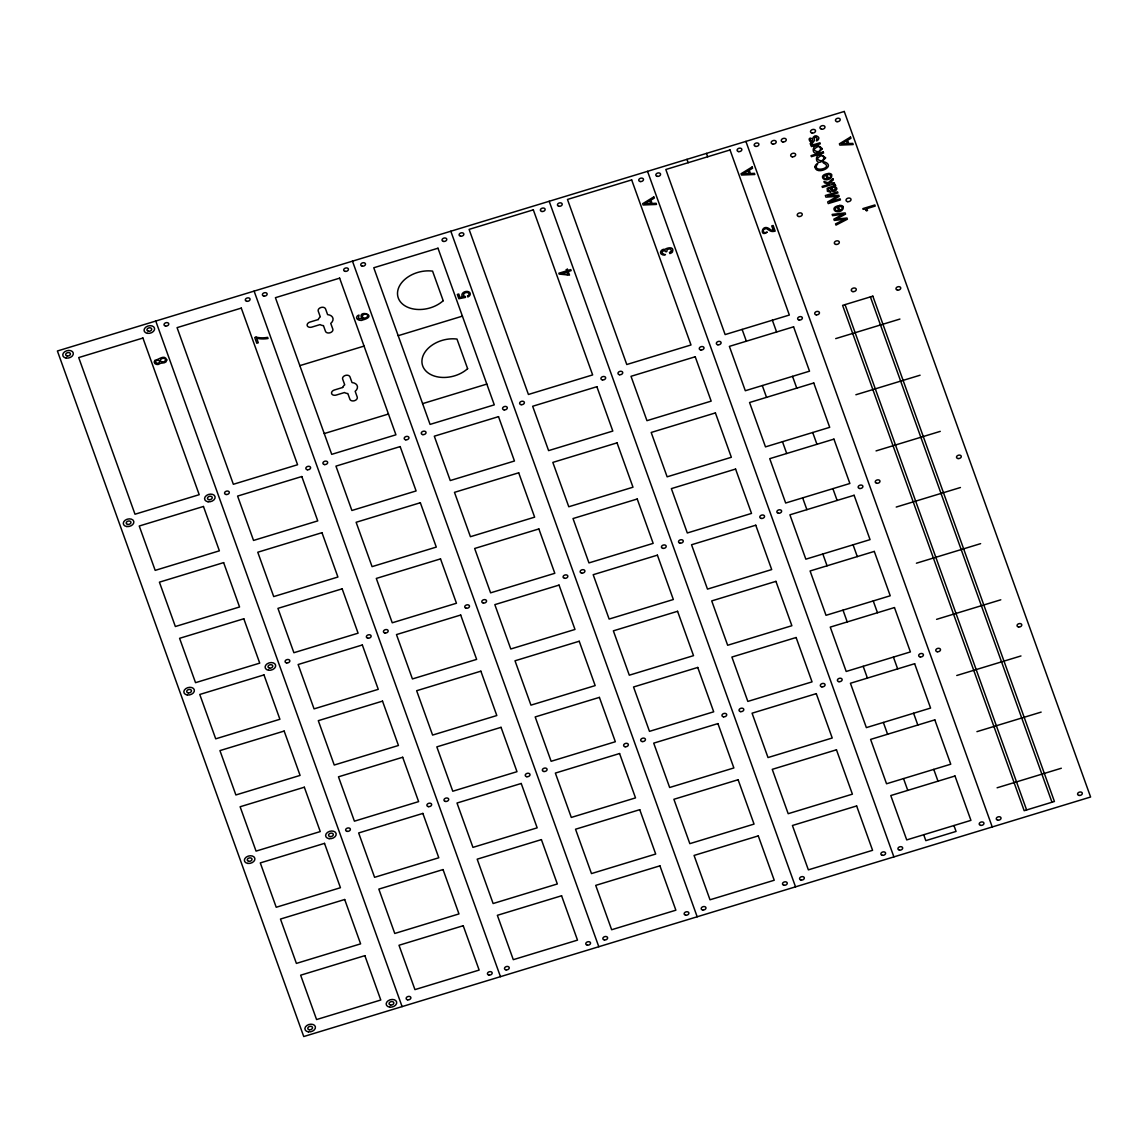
<?xml version="1.0" encoding="UTF-8"?>
<svg xmlns="http://www.w3.org/2000/svg" width="1148" height="1148" viewBox="0 0 1148 1148"><rect width="100%" height="100%" fill="white"/><g stroke="black" fill="none" stroke-linecap="round" stroke-linejoin="round"><path stroke-width="1.5" d="M671.566 250.895L670.375 248.815L667.533 249.303M810.316 139.152L810.66 140.874L812.181 141.046M817.247 139.123L816.228 136.999M667.045 249.862C667.289 251.771 665.912 252.603 665.123 250.852M828.339 188.832L828.971 191.056M671.35 251.355L669.485 252.474L669.872 253.55A4.492 3.143 -14.2 0 0 672.455 252.043C674.981 245.328 665.381 248.255 664.879 249.59C662.166 247.939 657.617 253.579 663.085 254.985A4.563 3.186 -14.2 0 0 665.453 254.641C663.314 254.827 659.454 251.268 664.491 250.608M814.65 137.315L814.319 139.97A4.85 3.401 -14.2 0 1 814.147 140.874C811.665 146.413 806.14 136.727 811.32 138.377L810.488 138.894M816.931 139.597C814.291 143.055 821.466 138.75 817.807 136.583C815.109 134.302 812.009 137.186 812.483 140.845M828.512 188.659L829.674 188.215M814.85 137.172L815.726 136.928M833.922 185.015L835.113 184.771A3.315 2.31 -14.2 0 1 835.428 185.345M833.706 185.833L827.163 188.286L827.407 191.314L830.779 192.06L829.444 191.185M299.829 365.638L364.045 346.093M398.198 335.69L462.4 316.145M324.253 433.571L388.469 414.026M422.608 403.637L486.824 384.092M835.701 338.617L899.917 319.058M855.877 394.754L920.093 375.209M876.053 450.906L940.269 431.361M896.229 507.057L960.445 487.513M916.405 563.209L980.622 543.65M936.581 619.346L1000.798 599.801M956.758 675.498L1020.974 655.953M976.934 731.649L1041.15 712.104M997.11 787.786L1061.326 768.242M363.184 318.67L358.391 318.627L358.98 315.069A3.645 2.554 -14.2 0 0 357.057 316.26C354.617 319.144 360.558 321.77 363.428 319.747A16.904 11.824 -14.2 0 0 364.863 319.331C377.132 314.954 357.487 309.429 361.677 318.068A3.387 2.368 -14.2 0 0 363.184 318.656M463.448 296.844L460.018 297.504L458.769 294.017L457.32 294.448L458.856 298.724L465.485 297.404L465.241 296.485A2.798 1.952 -14.2 0 1 464.079 293.615A2.798 1.952 -14.2 0 1 468.384 292.941A2.798 1.952 -14.2 0 1 467.595 296.098M767.625 229.356L769.748 230.633A5.381 3.76 -14.2 0 0 772.346 231.494A7.261 5.08 -14.2 0 0 775.173 231.121L773.149 225.482L771.743 225.912L773.35 230.389A4.52 3.157 -14.2 0 1 770.322 229.543C761.497 222.038 759.316 238.067 767.051 232.197M832.257 189.305L831.08 187.784L832.286 187.411A2.727 1.909 -14.2 0 1 835.242 189.434M830.406 188.559C831.453 195.045 841.211 188.444 834.496 186.722A1.564 1.091 -14.2 0 0 835.586 185.302M866.223 210.644L867.515 210.558L866.826 208.62L875.235 206.066L874.848 204.961L863.009 208.563L863.296 209.381M839.36 205.463L839.719 206.468A2.655 1.851 -14.2 0 1 842.202 208.032A2.655 1.851 -14.2 0 1 839.762 210.228L838.14 205.736L836.218 206.425A3.631 2.54 -14.2 0 0 833.979 208.592A4.736 3.315 -14.2 0 0 839.26 211.605A4.736 3.315 -14.2 0 0 842.962 206.568M870.399 296.901L1051.984 802.237M845.043 304.622L1026.613 809.957M745.899 141.391L992.245 826.962M772.36 320.206L776.608 332.002M792.536 376.357L796.769 388.153M812.712 432.509L816.945 444.29M832.888 488.646L837.122 500.442M853.064 544.798L857.298 556.593M873.241 600.949L877.474 612.731M893.417 657.087L897.65 668.882M913.593 713.238L917.826 725.034M933.769 769.39L938.002 781.185M953.945 825.541L956.069 831.425L925.819 840.637L923.71 834.74M706.479 153.402L707.685 156.759M686.963 159.342L688.169 162.7M742.125 329.419L746.358 341.2M762.301 385.556L766.534 397.351M782.477 441.707L786.71 453.503M802.653 497.859L806.886 509.655M822.829 553.996L827.062 565.792M843.005 610.148L847.238 621.943M863.181 666.299L867.414 678.095M883.357 722.451L887.591 734.232M903.533 778.588L907.767 790.384M647.544 171.339L893.89 856.896M549.189 201.273L795.535 886.844M450.82 231.222L697.18 916.778M467.466 295.94L467.853 297.002A4.276 2.985 -14.2 0 0 469.618 292.396A4.276 2.985 -14.2 0 0 463.376 292.482A4.276 2.985 -14.2 0 0 463.218 297.059M352.465 261.156L598.811 946.727M254.11 291.104L500.456 976.661M155.755 321.038L402.101 1006.609M767.022 232.169A2.683 1.88 -14.2 0 1 763.52 231.925A2.683 1.88 -14.2 0 1 764.252 229.256A2.683 1.88 -14.2 0 1 767.854 229.198M863.31 209.079A3.272 2.282 -14.2 0 1 866.367 210.615M839.36 205.478A3.86 2.698 -14.2 0 1 843.091 206.525M835.615 189.564A1.722 1.205 -14.2 0 1 833.706 190.295M833.218 190.166A1.722 1.205 -14.2 0 1 832.515 189.277M831.468 174.596A4.736 3.315 -14.2 0 1 827.78 179.619A4.736 3.315 -14.2 0 1 822.499 176.62A3.631 2.54 -14.2 0 1 824.723 174.439L826.66 173.75L828.268 178.256A2.655 1.851 -14.2 0 0 830.721 176.046A2.655 1.851 -14.2 0 0 828.225 174.496L827.866 173.477A3.86 2.698 -14.2 0 1 831.597 174.539M362.739 315.341A2.727 1.909 -14.2 0 1 367.245 314.739A2.727 1.909 -14.2 0 1 365.451 317.953A2.727 1.909 -14.2 0 1 362.395 315.93M814.922 166.905C815.554 172.444 823.26 170.909 826.388 168.512C833.52 163.246 819.241 159.773 823.733 163.145C834.668 168.326 809.857 173.506 817.893 163.461A4.506 3.157 -14.2 0 0 815.467 165.283L814.922 166.804M813.832 149.757C822.585 157.061 822.7 139.97 813.846 149.699M817.118 158.898C826.302 166.116 825.498 149.025 817.118 158.898M822.298 148.738C809.397 162.758 811.033 137.2 822.298 148.738M825.57 157.879C813.631 172.128 813.243 146.571 825.57 157.879M166.79 359.955C166.417 364.303 160.734 362.223 159.486 363.873C157.563 365.71 152.21 363.572 154.923 360.242C158.74 359.927 164.451 353.9 166.79 359.955M832.802 178.614L828.139 182.79L823.963 181.456L824.436 182.762L829.157 184.268L822.083 186.421L822.442 187.411L834.625 183.709L834.28 182.704L829.487 183.206L833.276 179.935L832.802 178.614M653.772 196.925L642.679 203.698L643.138 204.99L656.484 204.444L656.053 203.268L652.078 203.469L650.887 200.139L654.231 198.173L653.772 196.925M752.127 166.977L741.034 173.75L741.508 175.041L754.839 174.496L754.408 173.334L750.433 173.535L749.242 170.205L752.586 168.239L752.127 166.977M850.496 137.043L839.389 143.816L839.862 145.107L853.194 144.562L852.777 143.385L848.788 143.586L847.597 140.257L850.941 138.291L850.496 137.043M649.668 200.914L644.745 203.842L650.615 203.555L649.668 200.914M748.022 170.98L743.1 173.893L748.97 173.621L748.022 170.98M846.377 141.032L841.455 143.959L847.324 143.672L846.377 141.032M837.107 196.408L827.665 201.962L828.253 203.598L840.451 199.881L840.049 198.791L829.774 201.948L839.202 196.408L838.786 195.275L827.636 196.007L837.94 192.893L837.538 191.816L825.355 195.519L825.929 197.14L837.107 196.408M843.077 214.231L833.85 219.153L834.295 220.402L844.899 219.282L835.543 223.889L835.988 225.123L847.396 219.211L846.966 218.02L836.146 219.139L845.559 214.116L845.129 212.911L832.142 214.418L832.587 215.666L843.077 214.231M844.254 111.456L57.4 350.987L303.746 1036.544L1090.6 797.013L844.254 111.456M533.318 209.84L469.101 229.385L528.424 394.467L592.641 374.922L533.318 209.84M631.673 179.906L567.471 199.451L626.779 364.519L690.996 344.974L631.673 179.906M730.042 149.958L665.826 169.502L725.134 334.585L789.35 315.04L730.042 149.958M142.926 338.029L78.71 357.573L135.005 514.232L199.207 494.688L142.926 338.029M241.281 308.094L177.065 327.639L233.36 484.284L297.576 464.739L241.281 308.094M339.636 278.146L275.42 297.691L331.715 454.35L395.931 434.805L339.636 278.146M437.991 248.212L373.774 267.757L430.07 424.401L494.286 404.857L437.991 248.212M811.765 143.127L810.187 143.6A2.712 1.894 -14.2 0 0 812.597 145.093L811.062 145.566L811.421 146.542L820.303 143.83L819.93 142.797L814.822 144.361A2.497 1.751 -14.2 0 1 811.765 143.127M823.216 151.938L811.019 155.654L811.392 156.688L823.59 152.971L823.216 151.938M256.047 337.125L254.741 337.526L256.793 343.238L258.286 342.778L256.664 338.244A23.089 16.144 -14.2 0 0 268.058 338.517L267.642 337.368A22.171 15.512 -14.2 0 1 256.047 337.125M318.283 319.531L309.989 322.057A3.831 2.683 -14.2 0 0 307.233 325.702A3.831 2.683 -14.2 0 0 311.797 327.108L320.105 324.583A7.663 5.353 -14.2 0 0 323.449 325.616L325.501 331.356A3.831 2.683 -14.2 0 0 330.064 332.762A3.831 2.683 -14.2 0 0 332.82 329.117L330.753 323.392A7.663 5.353 -14.2 0 0 327.611 314.638L325.558 308.912A3.831 2.683 -14.2 0 0 320.981 307.492A3.831 2.683 -14.2 0 0 318.24 311.137L320.292 316.862A7.663 5.353 -14.2 0 0 318.283 319.531M567.428 269.278L566.122 269.665L566.567 270.885L558.846 273.224L559.162 274.099L569.523 275.118L568.231 271.516L571.144 270.627L570.771 269.593L567.858 270.483L567.428 269.278M566.94 271.933L561.544 273.568L567.887 274.559L566.94 271.933M342.692 387.464L334.398 389.99A3.831 2.683 -14.2 0 0 331.643 393.635A3.831 2.683 -14.2 0 0 336.221 395.056L344.515 392.53A7.663 5.353 -14.2 0 0 347.858 393.563L349.91 399.289A3.831 2.683 -14.2 0 0 354.474 400.709A3.831 2.683 -14.2 0 0 357.229 397.065L355.177 391.325A7.663 5.353 -14.2 0 0 352.02 382.571L349.968 376.845A3.831 2.683 -14.2 0 0 345.404 375.439A3.831 2.683 -14.2 0 0 342.649 379.07L344.716 384.81A7.663 5.353 -14.2 0 0 342.692 387.464M872.839 296.155L842.603 305.368L1024.174 810.703L1054.424 801.491L872.839 296.155M203.454 506.469L139.238 526.014L155.181 570.369L219.383 550.825L203.454 506.469M301.809 476.535L237.593 496.079L253.536 540.435L317.752 520.891L301.809 476.535M400.164 446.586L335.948 466.131L351.891 510.487L416.107 490.942L400.164 446.586M498.519 416.652L434.303 436.197L450.246 480.553L514.462 461.008L498.519 416.652M596.874 386.704L532.658 406.263L548.601 450.619L612.817 431.06L596.874 386.704M695.229 356.77L631.013 376.314L646.955 420.67L711.172 401.126L695.229 356.77M793.584 326.821L729.382 346.38L745.31 390.736L809.527 371.177L793.584 326.821M223.63 562.62L159.414 582.165L175.357 626.521L239.559 606.976L223.63 562.62M321.985 532.686L257.769 552.231L273.712 596.587L337.914 577.028L321.985 532.686M420.34 502.738L356.124 522.283L372.067 566.638L436.283 547.094L420.34 502.738M518.695 472.804L454.479 492.349L470.422 536.704L534.638 517.16L518.695 472.804M617.05 442.855L552.834 462.4L568.777 506.756L632.993 487.211L617.05 442.855M715.405 412.921L651.189 432.466L667.131 476.822L731.348 457.277L715.405 412.921M813.76 382.973L749.558 402.518L765.486 446.873L829.703 427.329L813.76 382.973M243.807 618.772L179.59 638.317L195.533 682.673L259.735 663.128L243.807 618.772M342.161 588.824L277.945 608.368L293.888 652.724L358.09 633.179L342.161 588.824M440.516 558.889L376.3 578.434L392.243 622.79L456.459 603.245L440.516 558.889M538.871 528.941L474.655 548.486L490.598 592.842L554.814 573.297L538.871 528.941M637.226 499.007L573.01 518.552L588.953 562.907L653.169 543.363L637.226 499.007M735.581 469.058L671.365 488.618L687.308 532.973L751.524 513.414L735.581 469.058M833.936 439.124L769.734 458.669L785.663 503.025L849.879 483.48L833.936 439.124M263.983 674.909L199.766 694.468L215.709 738.824L279.911 719.265L263.983 674.909M362.338 644.975L298.121 664.52L314.064 708.876L378.266 689.331L362.338 644.975M460.692 615.027L396.476 634.586L412.419 678.942L476.635 659.383L460.692 615.027M559.047 585.093L494.831 604.637L510.774 648.993L574.99 629.448L559.047 585.093M657.402 555.158L593.186 574.703L609.129 619.059L673.345 599.514L657.402 555.158M755.757 525.21L691.541 544.755L707.484 589.111L771.7 569.566L755.757 525.21M854.112 495.276L789.91 514.821L805.839 559.176L870.055 539.632L854.112 495.276M284.159 731.061L219.942 750.605L235.885 794.961L300.087 775.417L284.159 731.061M382.514 701.127L318.297 720.671L334.24 765.027L398.442 745.483L382.514 701.127M480.869 671.178L416.652 690.723L432.595 735.079L496.811 715.534L480.869 671.178M579.223 641.244L515.007 660.789L530.95 705.145L595.166 685.6L579.223 641.244M677.578 611.296L613.362 630.84L629.305 675.196L693.521 655.651L677.578 611.296M775.933 581.362L711.717 600.906L727.66 645.262L791.876 625.717L775.933 581.362M874.288 551.413L810.086 570.972L826.015 615.314L890.231 595.769L874.288 551.413M304.335 787.212L240.119 806.757L256.047 851.113L320.263 831.568L304.335 787.212M402.69 757.264L338.473 776.823L354.416 821.179L418.618 801.62L402.69 757.264M501.045 727.33L436.828 746.874L452.771 791.23L516.987 771.686L501.045 727.33M599.399 697.381L535.183 716.94L551.126 761.296L615.342 741.737L599.399 697.381M697.754 667.447L633.538 686.992L649.481 731.348L713.697 711.803L697.754 667.447M796.109 637.513L731.893 657.058L747.836 701.414L812.052 681.869L796.109 637.513M894.464 607.565L830.248 627.109L846.191 671.465L910.407 651.921L894.464 607.565M324.511 843.364L260.295 862.909L276.223 907.264L340.439 887.72L324.511 843.364M422.866 813.415L358.65 832.96L374.592 877.316L438.794 857.771L422.866 813.415M521.221 783.481L457.004 803.026L472.947 847.382L537.164 827.837L521.221 783.481M619.576 753.533L555.359 773.078L571.302 817.433L635.518 797.889L619.576 753.533M717.931 723.599L653.714 743.143L669.657 787.499L733.873 767.955L717.931 723.599M816.285 693.65L752.069 713.195L768.012 757.551L832.228 738.006L816.285 693.65M914.64 663.716L850.424 683.261L866.367 727.617L930.583 708.072L914.64 663.716M344.687 899.501L280.471 919.06L296.399 963.402L360.616 943.857L344.687 899.501M443.042 869.567L378.826 889.112L394.769 933.468L458.97 913.923L443.042 869.567M541.397 839.619L477.181 859.178L493.123 903.533L557.325 883.974L541.397 839.619M639.752 809.684L575.535 829.229L591.478 873.585L655.695 854.04L639.752 809.684M738.107 779.736L673.89 799.295L689.833 843.651L754.049 824.092L738.107 779.736M836.462 749.802L772.245 769.347L788.188 813.702L852.404 794.158L836.462 749.802M934.816 719.868L870.6 739.412L886.543 783.768L950.759 764.209L934.816 719.868M364.863 955.653L300.647 975.197L316.575 1019.553L380.792 1000.008L364.863 955.653M463.218 925.719L399.002 945.263L414.945 989.619L479.147 970.074L463.218 925.719M561.573 895.77L497.357 915.315L513.299 959.671L577.501 940.126L561.573 895.77M659.928 865.836L595.712 885.381L611.654 929.736L675.871 910.192L659.928 865.836M758.283 835.888L694.066 855.432L710.009 899.788L774.226 880.243L758.283 835.888M856.638 805.953L792.421 825.498L808.364 869.854L872.58 850.309L856.638 805.953M954.993 776.005L890.776 795.55L906.719 839.905L970.935 820.361L954.993 776.005M827.077 178.586L825.843 175.17A2.583 1.808 -14.2 0 0 823.834 177.682A2.583 1.808 -14.2 0 0 827.077 178.586M838.571 210.558L837.337 207.157A2.583 1.808 -14.2 0 0 835.314 209.654A2.583 1.808 -14.2 0 0 838.571 210.558M443.2 300.733L432.566 271.115A26.806 18.755 -14.2 0 0 400.394 284.446A26.806 18.755 -14.2 0 0 408.745 307.678A26.806 18.755 -14.2 0 0 443.2 300.733M467.623 368.68L456.976 339.062A26.806 18.755 -14.2 0 0 424.817 352.393A26.806 18.755 -14.2 0 0 433.155 375.626A26.806 18.755 -14.2 0 0 467.623 368.68M156.788 363.328A2.138 1.492 -14.2 0 0 159.629 361.304A2.138 1.492 -14.2 0 0 156.228 360.788A2.138 1.492 -14.2 0 0 156.788 363.328M162.083 361.979A2.612 1.822 -14.2 0 0 165.513 359.511A2.612 1.822 -14.2 0 0 161.351 358.908A2.612 1.822 -14.2 0 0 162.083 361.979M308.353 1031.851A5.367 3.745 -14.2 0 0 315.37 1026.743A5.367 3.745 -14.2 0 0 306.789 1025.551A5.367 3.745 -14.2 0 0 308.353 1031.851M389.631 1007.112A5.367 3.745 -14.2 0 0 396.648 1002.003A5.367 3.745 -14.2 0 0 388.067 1000.812A5.367 3.745 -14.2 0 0 389.631 1007.112M247.825 863.411A5.367 3.745 -14.2 0 0 254.842 858.302A5.367 3.745 -14.2 0 0 246.26 857.111A5.367 3.745 -14.2 0 0 247.825 863.411M329.103 838.671A5.367 3.745 -14.2 0 0 336.12 833.563A5.367 3.745 -14.2 0 0 327.539 832.357A5.367 3.745 -14.2 0 0 329.103 838.671M268.575 670.231A5.367 3.745 -14.2 0 0 275.592 665.123A5.367 3.745 -14.2 0 0 267.01 663.917A5.367 3.745 -14.2 0 0 268.575 670.231M187.296 694.971A5.367 3.745 -14.2 0 0 194.313 689.862A5.367 3.745 -14.2 0 0 185.732 688.671A5.367 3.745 -14.2 0 0 187.296 694.971M126.768 526.53A5.367 3.745 -14.2 0 0 133.785 521.422A5.367 3.745 -14.2 0 0 125.204 520.216A5.367 3.745 -14.2 0 0 126.768 526.53M208.046 501.776A5.367 3.745 -14.2 0 0 215.063 496.682A5.367 3.745 -14.2 0 0 206.482 495.477A5.367 3.745 -14.2 0 0 208.046 501.776M147.518 333.336A5.367 3.745 -14.2 0 0 154.535 328.228A5.367 3.745 -14.2 0 0 145.954 327.037A5.367 3.745 -14.2 0 0 147.518 333.336M66.24 358.09A5.367 3.745 -14.2 0 0 73.257 352.981A5.367 3.745 -14.2 0 0 64.675 351.776A5.367 3.745 -14.2 0 0 66.24 358.09M209.051 499.696A2.425 1.693 -14.2 0 0 212.222 497.385A2.425 1.693 -14.2 0 0 208.333 496.84A2.425 1.693 -14.2 0 0 209.051 499.696M127.758 524.449A2.425 1.693 -14.2 0 0 130.929 522.139A2.425 1.693 -14.2 0 0 127.055 521.594A2.425 1.693 -14.2 0 0 127.758 524.449M330.093 836.591A2.425 1.693 -14.2 0 0 333.279 834.28A2.425 1.693 -14.2 0 0 329.39 833.735A2.425 1.693 -14.2 0 0 330.093 836.591M248.815 861.33A2.425 1.693 -14.2 0 0 251.986 859.02A2.425 1.693 -14.2 0 0 248.112 858.474A2.425 1.693 -14.2 0 0 248.815 861.33M269.579 668.136A2.425 1.693 -14.2 0 0 272.75 665.826A2.425 1.693 -14.2 0 0 268.862 665.295A2.425 1.693 -14.2 0 0 269.579 668.136M188.286 692.89A2.425 1.693 -14.2 0 0 191.458 690.579A2.425 1.693 -14.2 0 0 187.583 690.034A2.425 1.693 -14.2 0 0 188.286 692.89M148.523 331.255A2.425 1.693 -14.2 0 0 151.694 328.945A2.425 1.693 -14.2 0 0 147.805 328.4A2.425 1.693 -14.2 0 0 148.523 331.255M67.23 355.995A2.425 1.693 -14.2 0 0 70.401 353.684A2.425 1.693 -14.2 0 0 66.527 353.154A2.425 1.693 -14.2 0 0 67.23 355.995M390.621 1005.031A2.425 1.693 -14.2 0 0 393.807 1002.721A2.425 1.693 -14.2 0 0 389.918 1002.175A2.425 1.693 -14.2 0 0 390.621 1005.031M309.343 1029.77A2.425 1.693 -14.2 0 0 312.514 1027.46A2.425 1.693 -14.2 0 0 308.64 1026.915A2.425 1.693 -14.2 0 0 309.343 1029.77M307.406 469.762A2.425 1.693 -14.2 0 0 310.577 467.451A2.425 1.693 -14.2 0 0 306.688 466.906A2.425 1.693 -14.2 0 0 307.406 469.762M226.113 494.501A2.425 1.693 -14.2 0 0 229.284 492.191A2.425 1.693 -14.2 0 0 225.41 491.645A2.425 1.693 -14.2 0 0 226.113 494.501M428.462 806.642A2.425 1.693 -14.2 0 0 431.634 804.332A2.425 1.693 -14.2 0 0 427.745 803.787A2.425 1.693 -14.2 0 0 428.462 806.642M347.17 831.382A2.425 1.693 -14.2 0 0 350.341 829.071A2.425 1.693 -14.2 0 0 346.466 828.54A2.425 1.693 -14.2 0 0 347.17 831.382M367.934 638.202A2.425 1.693 -14.2 0 0 371.105 635.892A2.425 1.693 -14.2 0 0 367.216 635.346A2.425 1.693 -14.2 0 0 367.934 638.202M286.641 662.941A2.425 1.693 -14.2 0 0 289.813 660.631A2.425 1.693 -14.2 0 0 285.938 660.086A2.425 1.693 -14.2 0 0 286.641 662.941M246.877 301.321A2.425 1.693 -14.2 0 0 250.049 299.011A2.425 1.693 -14.2 0 0 246.16 298.466A2.425 1.693 -14.2 0 0 246.877 301.321M165.585 326.061A2.425 1.693 -14.2 0 0 168.756 323.75A2.425 1.693 -14.2 0 0 164.882 323.205A2.425 1.693 -14.2 0 0 165.585 326.061M488.991 975.082A2.425 1.693 -14.2 0 0 492.162 972.772A2.425 1.693 -14.2 0 0 488.273 972.241A2.425 1.693 -14.2 0 0 488.991 975.082M407.698 999.836A2.425 1.693 -14.2 0 0 410.869 997.526A2.425 1.693 -14.2 0 0 406.995 996.981A2.425 1.693 -14.2 0 0 407.698 999.836M504.116 409.879A2.425 1.693 -14.2 0 0 507.287 407.569A2.425 1.693 -14.2 0 0 503.412 407.023A2.425 1.693 -14.2 0 0 504.116 409.879M422.823 434.618A2.425 1.693 -14.2 0 0 426.008 432.308A2.425 1.693 -14.2 0 0 422.12 431.763A2.425 1.693 -14.2 0 0 422.823 434.618M625.172 746.76A2.425 1.693 -14.2 0 0 628.343 744.449A2.425 1.693 -14.2 0 0 624.469 743.904A2.425 1.693 -14.2 0 0 625.172 746.76M543.879 771.499A2.425 1.693 -14.2 0 0 547.065 769.203A2.425 1.693 -14.2 0 0 543.176 768.658A2.425 1.693 -14.2 0 0 543.879 771.499M564.644 578.319A2.425 1.693 -14.2 0 0 567.815 576.009A2.425 1.693 -14.2 0 0 563.941 575.464A2.425 1.693 -14.2 0 0 564.644 578.319M483.351 603.059A2.425 1.693 -14.2 0 0 486.537 600.748A2.425 1.693 -14.2 0 0 482.648 600.217A2.425 1.693 -14.2 0 0 483.351 603.059M443.587 241.439A2.425 1.693 -14.2 0 0 446.759 239.128A2.425 1.693 -14.2 0 0 442.884 238.583A2.425 1.693 -14.2 0 0 443.587 241.439M362.309 266.178A2.425 1.693 -14.2 0 0 365.48 263.868A2.425 1.693 -14.2 0 0 361.591 263.322A2.425 1.693 -14.2 0 0 362.309 266.178M685.7 915.2A2.425 1.693 -14.2 0 0 688.872 912.89A2.425 1.693 -14.2 0 0 684.983 912.359A2.425 1.693 -14.2 0 0 685.7 915.2M604.408 939.954A2.425 1.693 -14.2 0 0 607.593 937.643A2.425 1.693 -14.2 0 0 603.705 937.098A2.425 1.693 -14.2 0 0 604.408 939.954M602.47 379.931A2.425 1.693 -14.2 0 0 605.642 377.62A2.425 1.693 -14.2 0 0 601.767 377.089A2.425 1.693 -14.2 0 0 602.47 379.931M521.192 404.684A2.425 1.693 -14.2 0 0 524.363 402.374A2.425 1.693 -14.2 0 0 520.475 401.829A2.425 1.693 -14.2 0 0 521.192 404.684M723.527 716.826A2.425 1.693 -14.2 0 0 726.698 714.515A2.425 1.693 -14.2 0 0 722.824 713.97A2.425 1.693 -14.2 0 0 723.527 716.826M642.234 741.565A2.425 1.693 -14.2 0 0 645.42 739.255A2.425 1.693 -14.2 0 0 641.531 738.709A2.425 1.693 -14.2 0 0 642.234 741.565M662.999 548.385A2.425 1.693 -14.2 0 0 666.17 546.075A2.425 1.693 -14.2 0 0 662.296 545.53A2.425 1.693 -14.2 0 0 662.999 548.385M581.72 573.125A2.425 1.693 -14.2 0 0 584.892 570.814A2.425 1.693 -14.2 0 0 581.003 570.269A2.425 1.693 -14.2 0 0 581.72 573.125M541.942 211.49A2.425 1.693 -14.2 0 0 545.113 209.18A2.425 1.693 -14.2 0 0 541.239 208.635A2.425 1.693 -14.2 0 0 541.942 211.49M460.664 236.23A2.425 1.693 -14.2 0 0 463.835 233.934A2.425 1.693 -14.2 0 0 459.946 233.388A2.425 1.693 -14.2 0 0 460.664 236.23M784.055 885.266A2.425 1.693 -14.2 0 0 787.227 882.955A2.425 1.693 -14.2 0 0 783.352 882.41A2.425 1.693 -14.2 0 0 784.055 885.266M702.763 910.005A2.425 1.693 -14.2 0 0 705.948 907.695A2.425 1.693 -14.2 0 0 702.059 907.15A2.425 1.693 -14.2 0 0 702.763 910.005M700.825 349.997A2.425 1.693 -14.2 0 0 703.997 347.686A2.425 1.693 -14.2 0 0 700.122 347.141A2.425 1.693 -14.2 0 0 700.825 349.997M619.547 374.736A2.425 1.693 -14.2 0 0 622.718 372.426A2.425 1.693 -14.2 0 0 618.829 371.88A2.425 1.693 -14.2 0 0 619.547 374.736M821.882 686.877A2.425 1.693 -14.2 0 0 825.053 684.567A2.425 1.693 -14.2 0 0 821.179 684.021A2.425 1.693 -14.2 0 0 821.882 686.877M740.604 711.631A2.425 1.693 -14.2 0 0 743.775 709.321A2.425 1.693 -14.2 0 0 739.886 708.775A2.425 1.693 -14.2 0 0 740.604 711.631M761.354 518.437A2.425 1.693 -14.2 0 0 764.525 516.126A2.425 1.693 -14.2 0 0 760.65 515.581A2.425 1.693 -14.2 0 0 761.354 518.437M680.075 543.176A2.425 1.693 -14.2 0 0 683.247 540.866A2.425 1.693 -14.2 0 0 679.358 540.335A2.425 1.693 -14.2 0 0 680.075 543.176M640.297 181.556A2.425 1.693 -14.2 0 0 643.468 179.246A2.425 1.693 -14.2 0 0 639.594 178.701A2.425 1.693 -14.2 0 0 640.297 181.556M559.019 206.296A2.425 1.693 -14.2 0 0 562.19 203.985A2.425 1.693 -14.2 0 0 558.301 203.44A2.425 1.693 -14.2 0 0 559.019 206.296M882.41 855.317A2.425 1.693 -14.2 0 0 885.582 853.007A2.425 1.693 -14.2 0 0 881.707 852.476A2.425 1.693 -14.2 0 0 882.41 855.317M801.132 880.071A2.425 1.693 -14.2 0 0 804.303 877.761A2.425 1.693 -14.2 0 0 800.414 877.216A2.425 1.693 -14.2 0 0 801.132 880.071M799.18 320.048A2.425 1.693 -14.2 0 0 802.352 317.738A2.425 1.693 -14.2 0 0 798.477 317.207A2.425 1.693 -14.2 0 0 799.18 320.048M717.902 344.802A2.425 1.693 -14.2 0 0 721.073 342.491A2.425 1.693 -14.2 0 0 717.199 341.946A2.425 1.693 -14.2 0 0 717.902 344.802M920.237 656.943A2.425 1.693 -14.2 0 0 923.408 654.633A2.425 1.693 -14.2 0 0 919.534 654.087A2.425 1.693 -14.2 0 0 920.237 656.943M838.958 681.682A2.425 1.693 -14.2 0 0 842.13 679.372A2.425 1.693 -14.2 0 0 838.241 678.827A2.425 1.693 -14.2 0 0 838.958 681.682M859.709 488.503A2.425 1.693 -14.2 0 0 862.88 486.192A2.425 1.693 -14.2 0 0 859.005 485.647A2.425 1.693 -14.2 0 0 859.709 488.503M778.43 513.242A2.425 1.693 -14.2 0 0 781.601 510.932A2.425 1.693 -14.2 0 0 777.713 510.386A2.425 1.693 -14.2 0 0 778.43 513.242M738.652 151.608A2.425 1.693 -14.2 0 0 741.838 149.297A2.425 1.693 -14.2 0 0 737.949 148.752A2.425 1.693 -14.2 0 0 738.652 151.608M657.374 176.362A2.425 1.693 -14.2 0 0 660.545 174.051A2.425 1.693 -14.2 0 0 656.67 173.506A2.425 1.693 -14.2 0 0 657.374 176.362M980.765 825.383A2.425 1.693 -14.2 0 0 983.936 823.073A2.425 1.693 -14.2 0 0 980.062 822.528A2.425 1.693 -14.2 0 0 980.765 825.383M899.487 850.123A2.425 1.693 -14.2 0 0 902.658 847.812A2.425 1.693 -14.2 0 0 898.769 847.281A2.425 1.693 -14.2 0 0 899.487 850.123M847.655 201.675A2.554 1.779 -14.2 0 0 850.998 199.235A2.554 1.779 -14.2 0 0 846.908 198.676A2.554 1.779 -14.2 0 0 847.655 201.675M798.879 216.527A2.554 1.779 -14.2 0 0 802.222 214.088A2.554 1.779 -14.2 0 0 798.133 213.514A2.554 1.779 -14.2 0 0 798.879 216.527M792.321 156.846A2.554 1.779 -14.2 0 0 795.65 154.42A2.554 1.779 -14.2 0 0 791.575 153.846A2.554 1.779 -14.2 0 0 792.321 156.846M782.907 141.95A2.554 1.779 -14.2 0 0 786.251 139.525A2.554 1.779 -14.2 0 0 782.161 138.951A2.554 1.779 -14.2 0 0 782.907 141.95M812.167 133.053A2.554 1.779 -14.2 0 0 815.51 130.614A2.554 1.779 -14.2 0 0 811.421 130.04A2.554 1.779 -14.2 0 0 812.167 133.053M997.842 820.189A2.425 1.693 -14.2 0 0 1001.013 817.878A2.425 1.693 -14.2 0 0 997.124 817.333A2.425 1.693 -14.2 0 0 997.842 820.189M1079.12 795.435A2.425 1.693 -14.2 0 0 1082.291 793.125A2.425 1.693 -14.2 0 0 1078.417 792.594A2.425 1.693 -14.2 0 0 1079.12 795.435M755.728 146.413A2.425 1.693 -14.2 0 0 758.9 144.103A2.425 1.693 -14.2 0 0 755.025 143.557A2.425 1.693 -14.2 0 0 755.728 146.413M837.007 121.674A2.425 1.693 -14.2 0 0 840.192 119.363A2.425 1.693 -14.2 0 0 836.304 118.818A2.425 1.693 -14.2 0 0 837.007 121.674M876.785 483.294A2.425 1.693 -14.2 0 0 879.956 480.983A2.425 1.693 -14.2 0 0 876.082 480.452A2.425 1.693 -14.2 0 0 876.785 483.294M958.063 458.554A2.425 1.693 -14.2 0 0 961.249 456.244A2.425 1.693 -14.2 0 0 957.36 455.699A2.425 1.693 -14.2 0 0 958.063 458.554M937.313 651.748A2.425 1.693 -14.2 0 0 940.485 649.438A2.425 1.693 -14.2 0 0 936.61 648.893A2.425 1.693 -14.2 0 0 937.313 651.748M1018.592 626.995A2.425 1.693 -14.2 0 0 1021.763 624.684A2.425 1.693 -14.2 0 0 1017.889 624.153A2.425 1.693 -14.2 0 0 1018.592 626.995M816.257 314.853A2.425 1.693 -14.2 0 0 819.428 312.543A2.425 1.693 -14.2 0 0 815.554 311.998A2.425 1.693 -14.2 0 0 816.257 314.853M897.535 290.114A2.425 1.693 -14.2 0 0 900.721 287.804A2.425 1.693 -14.2 0 0 896.832 287.258A2.425 1.693 -14.2 0 0 897.535 290.114M835.974 244.452A2.554 1.779 -14.2 0 0 839.303 242.027A2.554 1.779 -14.2 0 0 835.227 241.453A2.554 1.779 -14.2 0 0 835.974 244.452M852.921 291.621A2.554 1.779 -14.2 0 0 856.265 289.196A2.554 1.779 -14.2 0 0 852.175 288.622A2.554 1.779 -14.2 0 0 852.921 291.621M821.624 129.236A2.554 1.779 -14.2 0 0 824.967 126.811A2.554 1.779 -14.2 0 0 820.877 126.237A2.554 1.779 -14.2 0 0 821.624 129.236M772.848 144.088A2.554 1.779 -14.2 0 0 776.192 141.649A2.554 1.779 -14.2 0 0 772.102 141.075A2.554 1.779 -14.2 0 0 772.848 144.088M405.761 439.813A2.425 1.693 -14.2 0 0 408.932 437.503A2.425 1.693 -14.2 0 0 405.057 436.972A2.425 1.693 -14.2 0 0 405.761 439.813M324.468 464.567A2.425 1.693 -14.2 0 0 327.654 462.257A2.425 1.693 -14.2 0 0 323.765 461.711A2.425 1.693 -14.2 0 0 324.468 464.567M526.817 776.708A2.425 1.693 -14.2 0 0 529.989 774.398A2.425 1.693 -14.2 0 0 526.1 773.852A2.425 1.693 -14.2 0 0 526.817 776.708M445.524 801.447A2.425 1.693 -14.2 0 0 448.696 799.137A2.425 1.693 -14.2 0 0 444.821 798.592A2.425 1.693 -14.2 0 0 445.524 801.447M466.289 608.253A2.425 1.693 -14.2 0 0 469.46 605.943A2.425 1.693 -14.2 0 0 465.571 605.412A2.425 1.693 -14.2 0 0 466.289 608.253M384.996 633.007A2.425 1.693 -14.2 0 0 388.168 630.697A2.425 1.693 -14.2 0 0 384.293 630.152A2.425 1.693 -14.2 0 0 384.996 633.007M345.232 271.373A2.425 1.693 -14.2 0 0 348.404 269.062A2.425 1.693 -14.2 0 0 344.529 268.517A2.425 1.693 -14.2 0 0 345.232 271.373M263.94 296.112A2.425 1.693 -14.2 0 0 267.125 293.802A2.425 1.693 -14.2 0 0 263.236 293.271A2.425 1.693 -14.2 0 0 263.94 296.112M587.346 945.148A2.425 1.693 -14.2 0 0 590.517 942.838A2.425 1.693 -14.2 0 0 586.628 942.293A2.425 1.693 -14.2 0 0 587.346 945.148M506.053 969.888A2.425 1.693 -14.2 0 0 509.224 967.577A2.425 1.693 -14.2 0 0 505.35 967.032A2.425 1.693 -14.2 0 0 506.053 969.888"/></g></svg>
